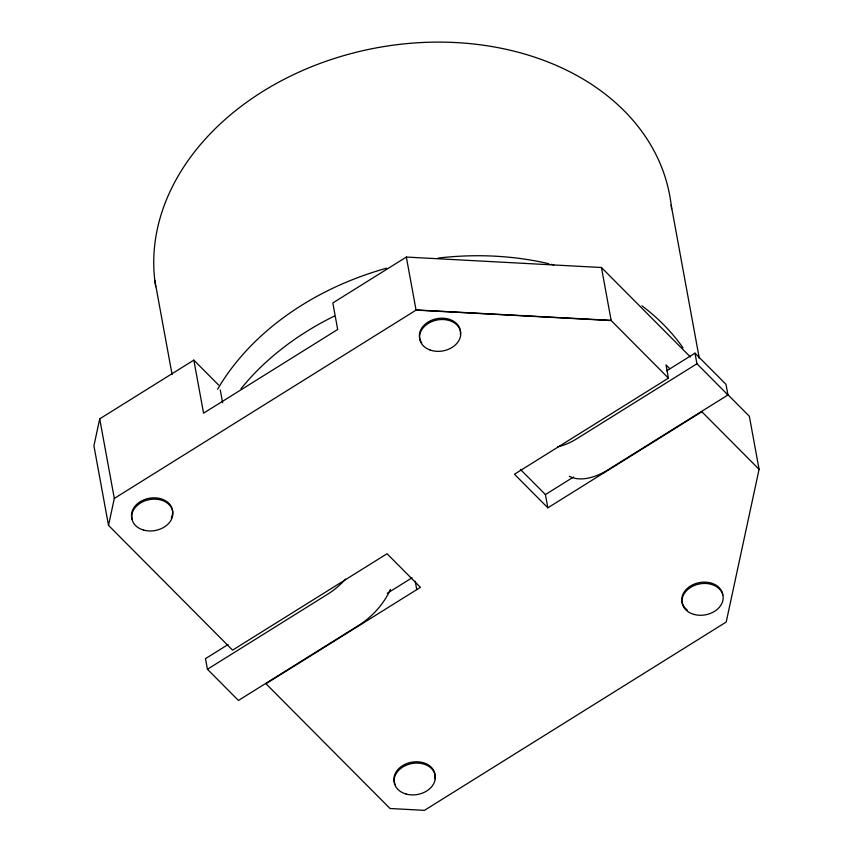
<?xml version="1.0" encoding="UTF-8"?>
<svg xmlns="http://www.w3.org/2000/svg" width="853" height="853" viewBox="0 0 853 853"><rect width="100%" height="100%" fill="white"/><g stroke="black" fill="none" stroke-linecap="round" stroke-linejoin="round"><path stroke-width="1.28" d="M218.624 385.044L193.834 360.115L99.716 418.855L93.915 445.81L108.512 525.373L232.57 650.146L387.038 553.746L420.444 587.333L265.965 683.733L390.024 808.505L424.453 810.35L726.202 622.04L759.085 469.321L749.35 416.275L726.884 393.67M108.512 525.373L114.313 498.429L99.716 418.855M690.376 356.959L601.44 267.511L406.337 257.062L332.819 302.943L337.681 329.471L203.568 413.161L193.834 360.115M114.313 498.429L416.072 310.108L611.174 320.557L668.432 378.135L514.455 474.236L547.85 507.823L701.838 411.732L759.085 469.321M228.06 644.559L205.477 658.644L207.428 669.253L238.435 700.452L358.441 625.569A51.692 29.844 -44.8 0 0 390.429 589.359M666.769 370.778L694.992 353.163L726.01 384.362L727.95 394.971L607.954 469.854A51.692 29.844 -44.8 0 1 569.324 476.273M207.428 669.253L327.424 594.37A51.692 29.844 -44.8 0 0 345.54 579.144M694.992 353.163L696.944 363.773L576.937 438.655A51.692 29.844 -44.8 0 1 557.531 446.855M387.315 593.23L412.074 577.78M547.85 507.823L545.419 494.569L573.515 477.03M416.317 309.959L611.42 320.397M696.944 363.773L727.95 394.971M669.712 368.613L666.001 364.881L668.432 378.135M520.362 469.374L545.419 494.569M671.194 205.157L699.332 358.495M601.44 267.511L611.174 320.557M406.337 257.062L416.072 310.108M415.208 581.192L416.765 589.636M220.255 389.853L222.633 402.787M154.777 280.189L172.093 374.552M240.962 388.755A261.05 198.205 -10.4 0 1 334.397 316.079M217.632 389.192A261.05 198.205 -10.4 0 1 386.601 268.205M438.261 258.064A261.05 198.205 -10.4 0 1 548.852 263.726M551.358 264.323A261.05 198.205 -10.4 0 1 553.853 264.942M641.893 305.8A261.05 198.205 -10.4 0 1 683.029 347.864M155.694 286.725A261.05 198.205 -10.4 0 1 388.04 45.913A261.05 198.205 -10.4 0 1 671.588 208.996M421.659 342.778A20.717 15.727 -10.4 0 1 436.182 318.819A20.717 15.727 -10.4 0 1 460.375 334.312M132.364 519.797A20.717 15.727 -10.4 0 1 152.815 497.853A20.717 15.727 -10.4 0 1 171.304 517.91M395.216 784.685A20.717 15.727 -10.4 0 1 412.543 762.06A20.717 15.727 -10.4 0 1 434.785 778.768M687.283 609.98A20.717 15.727 -10.4 0 1 693.926 584.241A20.717 15.727 -10.4 0 1 722.832 594.978M430.232 350.061A20.717 15.727 -10.4 0 0 460.737 333.555A20.717 15.727 -10.4 0 0 429.539 322.679A20.717 15.727 -10.4 0 0 430.232 350.061M143.762 530.129A20.717 15.727 -10.4 0 0 172.796 512.013A20.717 15.727 -10.4 0 0 140.393 503.067A20.717 15.727 -10.4 0 0 143.762 530.129M406.188 794.068A20.717 15.727 -10.4 0 0 435.222 775.942A20.717 15.727 -10.4 0 0 402.808 767.007A20.717 15.727 -10.4 0 0 406.188 794.068M694.043 614.427A20.717 15.727 -10.4 0 0 723.077 596.311A20.717 15.727 -10.4 0 0 690.663 587.376A20.717 15.727 -10.4 0 0 694.043 614.427"/></g></svg>
